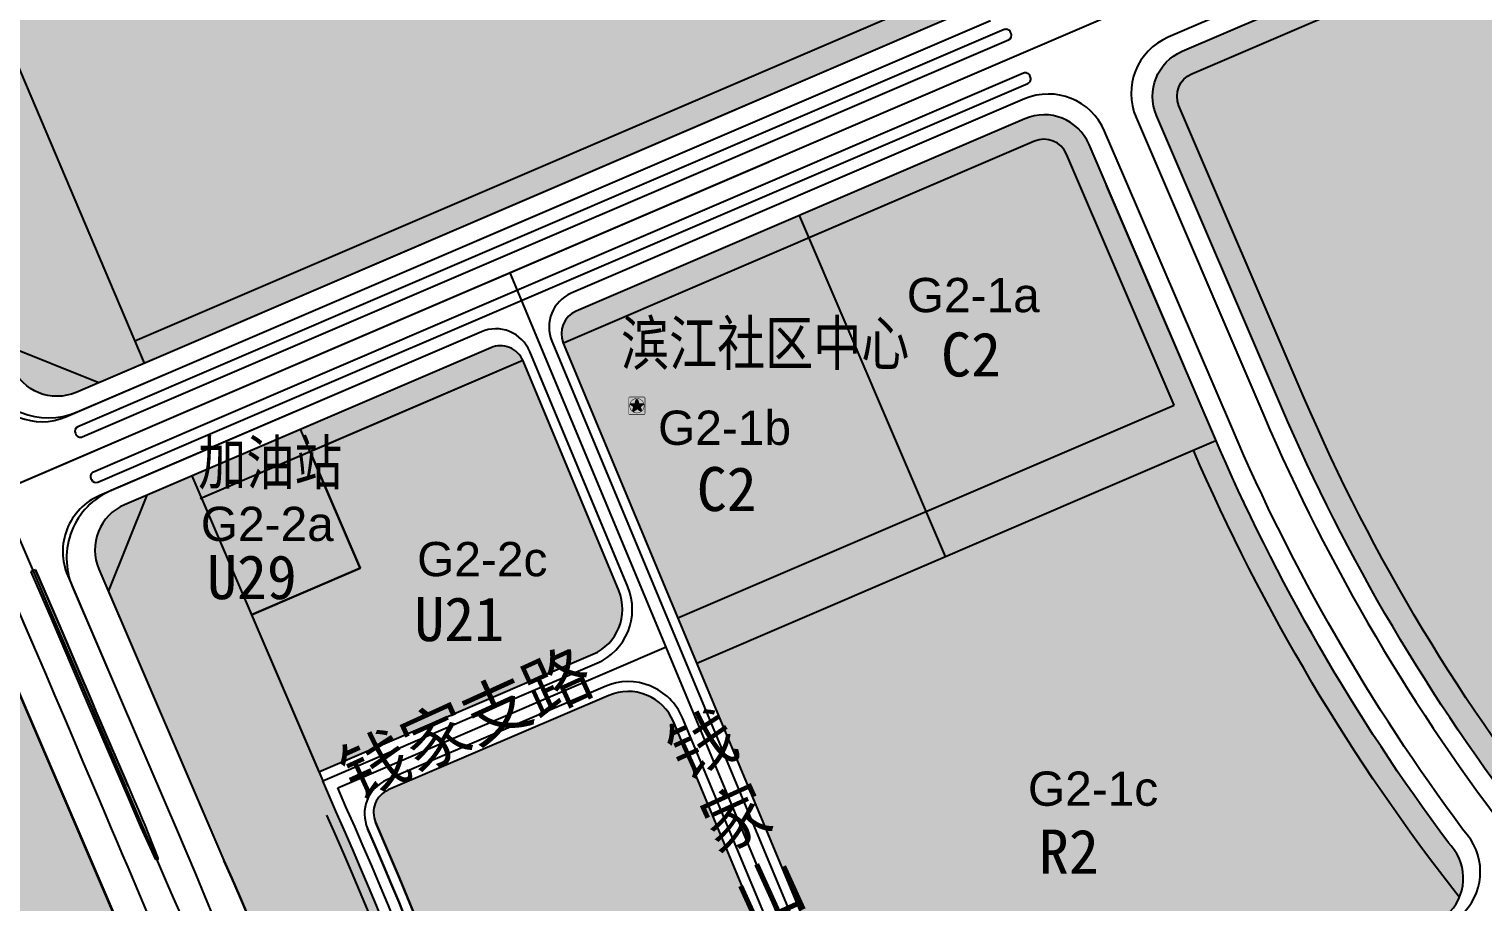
# Model space of a CAD drawing. Extents: x 2442 to 11417, y 1140 to 9206.
# Drawn here: x 7210 to 7804, y 4167 to 4523 of the extents above; entities that cross this region are included whole.
import ezdxf

# ---------------------------------------------------------------- set-up
doc = ezdxf.new("R2010")
doc.units = 0
doc.header["$LTSCALE"] = 1000
doc.header["$MEASUREMENT"] = 0
for name, pattern in [('CENTER', [50.800000000000004, 31.75, -6.35, 6.35, -6.35]), ('CENTER2', [28.575000000000003, 19.05, -3.175, 3.175, -3.175]), ('DASHDOT', [25.4, 12.7, -6.35, 0, -6.35])]:
    doc.linetypes.add(name, pattern=pattern)
for name, color, linetype in [('01-R2-R2二类居住', 2, 'Continuous'), ('02-C2-商业金融业', 10, 'Continuous'), ('07-U21公交', 142, 'Continuous'), ('07-U29-其它交通', 151, 'Continuous'), ('08-G11-公园', 3, 'Continuous'), ('08-G12-街头绿地', 80, 'Continuous'), ('08-G22-防护绿地', 104, 'Continuous'), ('14-z地块编号', 217, 'Continuous'), ('a-dlcenter', 1, 'CENTER'), ('RD-中线', 7, 'DASHDOT'), ('RD-侧石线', 5, 'Continuous'), ('RD-红线', 1, 'Continuous'), ('RD-绿线', 3, 'Continuous'), ('road-name', 2, 'Continuous'), ('YD-G2', 94, 'Continuous'), ('基层360', 220, 'Continuous'), ('用地名称', 7, 'Continuous'), ('用地性质代码', 7, 'Continuous'), ('用地线', 5, 'Continuous'), ('道路', 7, 'Continuous'), ('道路红线', 12, 'Continuous'), ('道路绿化', 84, 'Continuous')]:
    doc.layers.add(name, color=color, linetype=linetype)
doc.styles.add('HZ', font='', dxfattribs={"width": 0.8})
doc.styles.get("Standard").update_dxf_attribs({"font": 'gbenor.shx', "bigfont": 'gbcbig.shx'})
doc.styles.add('xtx', font='')
doc.styles.get('HZ').set_extended_font_data('SimSun')
doc.styles.get('xtx').set_extended_font_data('SimSun')

# ---------------------------------------------------------------- blocks, each defined once
blk = doc.blocks.new('A$C29EE2744')
at = {"layer": '基层360'}
blk.add_hatch(color=6, dxfattribs=at).paths.add_polyline_path([(0.1244244240289585, -1.012749159396046), (1.582428980508822, -1.940010483995431), (1.006172584609132, -0.3753947184089359), (2.432871077565479, 0.6558664285909597), (0.6247327341763333, 0.6602671978395644), (-0.03829507109988173, 2.460479332446701), (-0.6270691832695126, 0.6633139171969358), (-2.518216268036511, 0.6679167191829745), (-0.9519091588379784, -0.3282228323299226), (-1.579725708340292, -2.244560806699448)])
blk.add_hatch(color=6, dxfattribs=at).paths.add_polyline_path([(0.1244244240289585, -1.012749159396046), (1.582428980508822, -1.940010483995431), (1.006172584609132, -0.3753947184089359), (2.432871077565479, 0.6558664285909597), (0.6247327341763333, 0.6602671978395644), (-0.03829507109988173, 2.460479332446701), (-0.6270691832695126, 0.6633139171969358), (-2.518216268036511, 0.6679167191829745), (-0.9519091588379784, -0.3282228323299226), (-1.579725708340292, -2.244560806699448)])
at = {"layer": '基层360', "color": 6, "const_width": 0.2}
blk.add_lwpolyline([(2.964210948098454, 3.557278931453473), (-3.039993972161782, 3.557278931453473, 0.4142135623731019), (-3.316917049109933, 3.280355854272491), (-3.316917049109933, -3.246373871028775, 0.414213562373095), (-3.039993972161782, -3.523296948209756), (2.964210948098454, -3.523296948209756, 0.414213562373095), (3.241134025046605, -3.246373871028775), (3.241134025046605, 3.280355854272491, 0.414213562373095)], format="xyb", close=True, dxfattribs=at)
blk.add_lwpolyline([(2.500019432983364, -1.488749143354946, 2683.920581125971), (2.497773102025505, -1.492530464813465)], format="xyb", dxfattribs=at)
at = {"layer": '基层360', "color": 6}
blk.add_lwpolyline([(0.624732734059918, 0.6602671978395644), (2.43287107779831, 0.6558664285909597), (1.006172584492716, -0.3753947184089359), (1.582428980508822, -1.940010483995431), (0.1244244240289585, -1.012749159396046), (-1.579725708340292, -2.244560806699448), (-0.9519091588379784, -0.3282228323299226), (-2.518216268036511, 0.6679167191829745), (-0.6270691831530972, 0.6633139171969358), (-0.03829507098346641, 2.460479332446701)], close=True, dxfattribs=at)
blk.add_lwpolyline([(0.624732734059918, 0.6602671978395644), (2.43287107779831, 0.6558664285909597), (1.006172584492716, -0.3753947184089359), (1.582428980508822, -1.940010483995431), (0.1244244240289585, -1.012749159396046), (-1.579725708340292, -2.244560806699448), (-0.9519091588379784, -0.3282228323299226), (-2.518216268036511, 0.6679167191829745), (-0.6270691831530972, 0.6633139171969358), (-0.03829507098346641, 2.460479332446701)], close=True, dxfattribs=at)

msp = doc.modelspace()

# ---------------------------------------------------------------- hatches: boundary and pattern name
at = {"layer": '01-R2-R2二类居住', "linetype": 'Continuous'}
for points in [[(7608.802823651249, 4548.696753028215, 0.1319577586237356), (7607.315767164747, 4558.965585304554), (7500.519258066547, 4807.251341749627, 0.4138650955170075), (7476.891315891849, 4816.682635515976), (7135.978866321066, 4670.524553770681), (7252.796516188146, 4396.071894473322)], [(7881.466454704724, 4593.848268850602, -0.03071277886101206), (7822.818342348471, 4564.317232890764), (7684.844425459935, 4505.157964547156, 0.4142004630519242), (7679.594210038194, 4492.026845280015), (7730.811620908972, 4372.560535105131, 0.06859752687429495), (7839.994881246212, 4191.239190886294, 0.02362672645930596), (7841.31206492241, 4191.761096400023), (7961.061916145483, 4245.885074529156, 0.1508733940506448), (8096.765315741298, 4365.93112415584), (8101.297691657265, 4374.701721287544, 0.3333695147304225), (8099.30763336643, 4386.53661363113), (8001.45399248959, 4479.660422380499)], [(7685.508453482253, 4351.338893189832), (7482.447783091106, 4264.283220771851), (7546.329078259271, 4111.052454275617, 0.12607595966428), (7597.418081538855, 4043.261152981096), (7647.111173562223, 4003.554591316672, 0.487653336403416), (7674.708327744977, 4010.112139838058), (7696.580099468817, 4057.794535801275, -0.1050037676913279), (7744.169891466614, 4121.805611635159), (7789.027303723815, 4161.327691321958, 0.1117865276450792), (7794.201616867105, 4168.485931296472, -0.06472260216648588)]]:
    msp.add_hatch(color=256, dxfattribs=at).paths.add_polyline_path(points)
h = msp.add_hatch(color=256, dxfattribs=at)
edge = h.paths.add_edge_path()
edge.add_arc((6108.475630416755, 3653.316590217634), 1357.317628964684, 1.3955836430238833, 23.714683296225303, ccw=False)
edge.add_arc((7475.387672011913, 3686.617776679394), 10.00000000000002, 181.3955836430276, 283.1003062280993)
edge.add_arc((7439.575942952881, 3840.505788109132), 167.9999999999895, 283.1003062280996, 297.3518120817749)
edge.add_line((7516.764036164689, 3691.287832532996), (7555.432586925105, 3711.290463509497))
edge.add_arc((7487.433552429041, 3842.744376755179), 148.0000000000001, 297.3518120817501, 342.5421233592349)
edge.add_line((7628.616342281621, 3798.343702780088), (7646.328011525173, 3854.662282046557))
edge.add_arc((7505.145221672589, 3899.062956021647), 148.0000000000033, 342.5421233592357, 355.8719872615684)
edge.add_line((7652.761266394576, 3888.409161362583), (7657.223201860747, 3950.232510356906))
edge.add_arc((7617.32697355751, 3953.111914318815), 39.99999999999919, 355.8719872615687, 411.3738918238401)
edge.add_line((7642.296399565565, 3984.361358551124), (7586.18183983523, 4029.198903076556))
edge.add_arc((7704.162377723288, 4176.85252707422), 188.9999999999976, 202.6310605966043, 231.3738918238412, ccw=False)
edge.add_line((7529.715046736744, 4104.126130823133), (7472.907070354825, 4240.390271072421))
edge.add_arc((7454.44703532979, 4232.694356125223), 20.00000000000068, 22.63106059658344, 113.2056629899328)
edge.add_line((7446.566380269796, 4251.07628409335), (7356.396023306399, 4212.418669881331))
edge.add_arc((7360.336350836396, 4203.227705897269), 9.999999999999337, 113.2056629899383, 203.7146832962289)
at = {"layer": '02-C2-商业金融业'}
for points in [[(7528.26903029157, 4438.009131062283), (7576.18963336673, 4326.232499905277), (7677.627785613699, 4369.720815666706), (7633.647549331491, 4472.306175993728, 0.4142124494703286), (7620.516288750098, 4477.556817440801)], [(7528.26903029157, 4438.009131062283), (7427.951762661568, 4395.001719190364), (7474.751481119764, 4282.74418414385), (7576.189633366731, 4326.232499905277)]]:
    msp.add_hatch(color=256, dxfattribs=at).paths.add_polyline_path(points)
at = {"layer": '07-U21公交', "linetype": 'Continuous'}
h = msp.add_hatch(color=256, dxfattribs=at)
edge = h.paths.add_edge_path()
edge.add_line((7450.587794637924, 4293.927064851231), (7411.445754077693, 4387.816283306835))
edge.add_arc((7402.215736565181, 4383.968325833224), 9.99999999999985, 22.63106059665799, 23.2054888251185)
edge.add_line((7411.40671252681, 4387.908625424975), (7324.45947263505, 4350.633130931411))
edge.add_line((7324.45947263505, 4350.633130931411), (7344.854039736609, 4303.062981231134))
edge.add_line((7344.854039736609, 4303.062981231134), (7300.487260246368, 4284.041782704434))
edge.add_line((7300.487260246368, 4284.041782704434), (7328.03359870332, 4219.843877208707))
edge.add_line((7328.03359870332, 4219.843877208707), (7440.008414672885, 4267.849221935907))
edge.add_arc((7432.12775961289, 4286.231149904033), 20.00000000000034, 293.2056629899362, 382.631060596582)
at = {"layer": '07-U29-其它交通', "linetype": 'Continuous'}
msp.add_hatch(color=256, dxfattribs=at).paths.add_polyline_path([(7324.459391363025, 4350.633320497698), (7280.09241582602, 4331.612579248356), (7300.487260246367, 4284.041782704433), (7344.85403973661, 4303.062981231135)])
at = {"layer": '08-G11-公园'}
h = msp.add_hatch(color=256, dxfattribs=at)
edge = h.paths.add_edge_path()
edge.add_arc((7611.98845306478, 5056.024216635325), 535.0000000729152, 293.20826919211663, 300.24490767723864, ccw=False)
edge.add_line((7822.818342348131, 4564.317232891155), (7684.844425459596, 4505.157964547547))
edge.add_arc((7688.785171027523, 4495.967179794934), 9.999999999999524, 113.2082690324159, 203.2057065309867)
edge.add_line((7679.594210037854, 4492.026845280406), (7730.811620908633, 4372.560535105522))
edge.add_arc((8443.10959623476, 4677.939961960583), 775.000000000017, 203.2059882226627, 218.9027930718768)
edge.add_arc((7835.134149708989, 4205.429796544176), 15.00000000000402, 217.8538607178672, 288.90795491936836, ccw=False)
edge.add_arc((8443.10959623473, 4677.939961960476), 784.9999999999465, 203.2059882226564, 217.8538607178548, ccw=False)
edge.add_line((7721.620679291522, 4368.620155404167), (7670.403249048164, 4488.086510765846))
edge.add_arc((7688.785171027495, 4495.967179794921), 20.00000000000108, 113.2082690324255, 203.2057065310408, ccw=False)
edge.add_line((7680.903679891639, 4514.348749300147), (7818.877596780203, 4573.508017643768))
edge.add_arc((7611.988453106427, 5056.024216573897), 525.0000000000464, 293.2082691936228, 299.1265884884546)
edge.add_arc((7872.394785316023, 4588.676870218754), 9.999999999999167, 46.41872263654102, 119.12658848844839, ccw=False)
edge.add_line((7879.288613996878, 4595.920841927632), (7881.466454704383, 4593.848268850993))
at = {"layer": '08-G12-街头绿地'}
for points in [[(7252.740087322936, 4396.047702633484), (7256.65459559874, 4386.845658529507), (7272.06034920468, 4393.450319980396), (7596.82388590495, 4532.680977977651, 0.2679491924311242), (7608.802823651249, 4548.696753028215)], [(7252.740087322936, 4396.047702633484), (7256.65459559874, 4386.845658529507), (7272.06034920468, 4393.450319980396), (7596.82388590495, 4532.680977977651, 0.2679491924311242), (7608.802823651249, 4548.696753028215)], [(7677.6277856137, 4369.720815666705), (7576.18963336673, 4326.232499905276), (7584.070288426725, 4307.850571937151), (7694.699418626784, 4355.279221217343), (7650.010226212471, 4459.51824524485), (7642.83851032114, 4476.246510508274, 0.4142124494706608), (7616.575989158341, 4486.747793402428), (7524.328702761554, 4447.200095046388), (7528.269030291572, 4438.009131062283), (7620.516288750097, 4477.556817440801, -0.4142124494703636), (7633.647549331491, 4472.306175993728)], [(7528.269030291571, 4438.009131062284), (7524.328702761555, 4447.200095046388), (7433.202900961397, 4408.133192779543, 0.4142135623731071), (7427.952224591501, 4395.001917226169)], [(7320.519173041358, 4359.82410689221), (7324.459391363025, 4350.633320497698), (7324.459472635049, 4350.63313093141), (7411.40671252681, 4387.908625424975, 0.414213562373128), (7398.275436973436, 4393.15930179487)], [(7324.459391363027, 4350.633320497699), (7320.519173041355, 4359.824106892209), (7276.134913440654, 4340.795955723678), (7280.078009761665, 4331.60640316763)], [(7694.700967877805, 4355.279885408439), (7685.508453482253, 4351.338893189832, 0.06472260216648588), (7794.201616867105, 4168.485931296472, 0.2890433186260656), (7790.812159571863, 4189.555590457417), (7789.734909538866, 4190.778265205739, -0.05847520437184501)], [(7584.070288426727, 4307.850571937151), (7576.189633366732, 4326.232499905278), (7474.751481119763, 4282.744184143849), (7482.447783091104, 4264.28322077185)]]:
    msp.add_hatch(color=256, dxfattribs=at).paths.add_polyline_path(points)
at = {"layer": '08-G22-防护绿地'}
h = msp.add_hatch(color=256, dxfattribs=at)
edge = h.paths.add_edge_path()
edge.add_line((7135.978866321067, 4670.524553770681), (7120.354200019771, 4663.825850753578))
edge.add_line((7120.354200019771, 4663.825850753578), (6954.131674326663, 5048.218980892942))
edge.add_arc((6944.953090652597, 5044.249900175928), 9.999999999999943, 23.38502885662685, 111.776078847956)
edge.add_line((6941.243289075564, 5053.536308106826), (6938.619447478608, 5052.488116839901))
edge.add_arc((6946.039050632672, 5033.915300978104), 20.00000000000014, 111.7760788479535, 203.2314323138992)
edge.add_line((6927.660668923475, 5026.026379267816), (7140.731170419763, 4529.647894187608))
edge.add_line((7140.731170419763, 4529.647894187608), (7202.586074610263, 4385.423176528309))
edge.add_arc((7220.966929899185, 4393.306333183339), 20.0000000000002, 203.2134605952665, 293.2054888202371)
edge.add_line((7228.84752908112, 4374.92438125941), (7256.65459559874, 4386.845658529507))
edge.add_line((7256.65459559874, 4386.845658529507), (7135.978866321067, 4670.524553770681))
h = msp.add_hatch(color=256, dxfattribs=at)
edge = h.paths.add_edge_path()
edge.add_line((7135.978866321067, 4670.524553770681), (7120.354200019771, 4663.825850753578))
edge.add_line((7120.354200019771, 4663.825850753578), (6954.131674326663, 5048.218980892942))
edge.add_arc((6944.953090652597, 5044.249900175928), 9.999999999999943, 23.38502885662685, 111.776078847956)
edge.add_line((6941.243289075564, 5053.536308106826), (6938.619447478608, 5052.488116839901))
edge.add_arc((6946.039050632672, 5033.915300978104), 20.00000000000014, 111.7760788479535, 203.2314323138992)
edge.add_line((6927.660668923475, 5026.026379267816), (7140.731170419763, 4529.647894187608))
edge.add_line((7140.731170419763, 4529.647894187608), (7202.586074610263, 4385.423176528309))
edge.add_arc((7220.966929899185, 4393.306333183339), 20.0000000000002, 203.2134605952665, 293.2054888202371)
edge.add_line((7228.84752908112, 4374.92438125941), (7256.65459559874, 4386.845658529507))
edge.add_line((7256.65459559874, 4386.845658529507), (7135.978866321067, 4670.524553770681))
h = msp.add_hatch(color=256, dxfattribs=at)
edge = h.paths.add_edge_path()
edge.add_line((7334.939452584765, 4203.749492993502), (7329.610950818009, 4216.167791468655))
edge.add_line((7329.610950818009, 4216.167791468655), (7276.134913440654, 4340.795955723679))
edge.add_line((7276.134913440654, 4340.795955723679), (7248.567740321305, 4328.977524096721))
edge.add_arc((7256.448339504784, 4310.595572173453), 19.99999999999993, 113.2054888250473, 203.2234304029833)
edge.add_line((7238.068856210448, 4302.70921725922), (7289.155218944785, 4183.650290713884))
edge.add_arc((6108.475630416755, 3653.316590217638), 1294.317628964683, 1.708086811278406, 24.188502823313286, ccw=False)
edge.add_arc((7422.209259462841, 3692.492880505868), 20.00000000000009, 181.7080868112771, 270.0424504565383)
edge.add_line((7422.224077466197, 3672.4928859952), (7447.656635227979, 3672.511728986684))
edge.add_arc((7437.450449097968, 3683.504170238726), 15.00000000000015, 312.875878522607, 361.3012462840496)
edge.add_arc((6108.475630416739, 3653.316590217629), 1344.317628964703, 1.301246284051628, 24.17038509429955)
h = msp.add_hatch(color=256, dxfattribs=at)
edge = h.paths.add_edge_path()
edge.add_line((7334.939452584765, 4203.749492993502), (7329.610950818009, 4216.167791468655))
edge.add_line((7329.610950818009, 4216.167791468655), (7276.134913440654, 4340.795955723679))
edge.add_line((7276.134913440654, 4340.795955723679), (7248.567740321305, 4328.977524096721))
edge.add_arc((7256.448339504784, 4310.595572173453), 19.99999999999993, 113.2054888250473, 203.2234304029833)
edge.add_line((7238.068856210448, 4302.70921725922), (7289.155218944785, 4183.650290713884))
edge.add_arc((6108.475630416755, 3653.316590217638), 1294.317628964683, 1.708086811278406, 24.188502823313286, ccw=False)
edge.add_arc((7422.209259462841, 3692.492880505868), 20.00000000000009, 181.7080868112771, 270.0424504565383)
edge.add_line((7422.224077466197, 3672.4928859952), (7447.656635227979, 3672.511728986684))
edge.add_arc((7437.450449097968, 3683.504170238726), 15.00000000000015, 312.875878522607, 361.3012462840496)
edge.add_arc((6108.475630416739, 3653.316590217629), 1344.317628964703, 1.301246284051628, 24.17038509429955)
h = msp.add_hatch(color=256, dxfattribs=at)
edge = h.paths.add_edge_path()
edge.add_line((7243.374194280937, 4163.54360977982), (7192.064836410959, 4283.122235909535))
edge.add_arc((7173.685353116623, 4275.235880995301), 20.00000000000058, 23.2234304029857, 113.127509044659)
edge.add_line((7165.829779132745, 4293.628541416889), (7138.209957855527, 4281.832012557491))
edge.add_line((7138.209957855527, 4281.832012557491), (7197.596574086169, 4143.428994586744))
edge.add_arc((6108.475630416757, 3653.316590217637), 1194.317628964682, -8.770582109090924, 24.22809441629431, ccw=False)
edge.add_line((7288.827864587711, 3471.208923867598), (7260.267434866347, 3299.86862617218))
edge.add_line((7260.267434866347, 3299.86862617218), (7310.517215631609, 3297.228458601369))
edge.add_line((7310.517215631609, 3297.228458601369), (7338.19659158493, 3463.28312101836))
edge.add_arc((6108.475630416756, 3653.316590217637), 1244.317628964683, 351.2153527286596, 384.2077019188029)
h = msp.add_hatch(color=256, dxfattribs=at)
edge = h.paths.add_edge_path()
edge.add_line((7243.374194280937, 4163.54360977982), (7192.064836410959, 4283.122235909535))
edge.add_arc((7173.685353116623, 4275.235880995301), 20.00000000000058, 23.2234304029857, 113.127509044659)
edge.add_line((7165.829779132745, 4293.628541416889), (7138.209957855527, 4281.832012557491))
edge.add_line((7138.209957855527, 4281.832012557491), (7197.596574086169, 4143.428994586744))
edge.add_arc((6108.475630416757, 3653.316590217637), 1194.317628964682, -8.770582109090924, 24.22809441629431, ccw=False)
edge.add_line((7288.827864587711, 3471.208923867598), (7260.267434866347, 3299.86862617218))
edge.add_line((7260.267434866347, 3299.86862617218), (7310.517215631609, 3297.228458601369))
edge.add_line((7310.517215631609, 3297.228458601369), (7338.19659158493, 3463.28312101836))
edge.add_arc((6108.475630416756, 3653.316590217637), 1244.317628964683, 351.2153527286596, 384.2077019188029)
at = {"layer": 'YD-G2'}
msp.add_hatch(color=256, dxfattribs=at).paths.add_polyline_path([(7245.821480696683, 4158.064815106601), (7195.743444344215, 4274.728827038219), (7155.947366242596, 4291.429584705314), (6709.295645913797, 4117.85255742278), (6696.749622474086, 4097.487979776173), (6697.302680513871, 4091.734712790229), (7145.106446522991, 4265.75944609377), (7197.596570534757, 4143.428994589602, -0.1020715929990169), (7302.640715412725, 3672.404286651533), (7332.1833384554, 3672.426174791358), (7352.158231790213, 3693.065048860447, 0.09673312047629434)])

# ---------------------------------------------------------------- linework, layer by layer
at = {"layer": 'a-dlcenter', "color": 5, "linetype": 'CENTER2', "flags": 128}
for points in [[(7323.430058504998, 3222.645616653081), (7362.880584287894, 3459.317995109134, 0.1449455495532406), (7266.264293723936, 4173.597912501935), (7197.330942365108, 4334.250000000002), (7117.755101327084, 4519.793948325749), (6889.242942365108, 5052.146000000002), (6889.242942365108, 5052.146000000002), (6649.411942365114, 5614.827500000001), (6525.377942365109, 5900.646000000002), (6445.866146999993, 6093.573545750114, -0.1035275902348998), (6361.427087000047, 6674.771469499916, -0.003724792020223695), (6361.427087000047, 6674.771469499916), (6377.874942365108, 7016.572000000001), (6386.858786088389, 7190.456176051236), (6419.394781638839, 7860.636821997102)], [(7323.430058504998, 3222.645616653081), (7362.880584287894, 3459.317995109134, 0.1449455495532406), (7266.264293723936, 4173.597912501935), (7197.330942365108, 4334.250000000002), (7117.755101327084, 4519.793948325749), (6889.242942365108, 5052.146000000002), (6889.242942365108, 5052.146000000002), (6649.411942365114, 5614.827500000001), (6525.377942365109, 5900.646000000002), (6445.866146999993, 6093.573545750114, -0.1035275902348998), (6361.427087000047, 6674.771469499916, -0.003724792020223695), (6361.427087000047, 6674.771469499916), (6377.874942365108, 7016.572000000001), (6386.858786088389, 7190.456176051236), (6419.394781638839, 7860.636821997102)], [(8845.444933393388, 5651.640400201927), (8806.49530085266, 5585.616168107528, -0.03756071365021413), (8789.353256379743, 5560.988447457677), (8662.505842149063, 5405.135407251634, -0.02033206952209101), (8607.40320404547, 5345.237212673085), (8107.904981460522, 4844.78550595648), (7982.52166422381, 4719.201650616767), (7965.874877135902, 4702.811307646408, -0.09562255715035285), (7809.003508075501, 4596.480332384726), (7638.890942362764, 4523.519999998997), (7274.539926004255, 4367.342825299895), (7219.737704539844, 4343.820011839949), (7196.765191293905, 4334.008365603758)]]:
    msp.add_lwpolyline(points, format="xyb", dxfattribs=at)
at = {"layer": 'a-dlcenter', "linetype": 'CENTER2', "flags": 128}
for points in [[(7670.899520254578, 3973.026644787557), (7591.799960687043, 4036.230028028826, -0.1260759596642793), (7538.022062498007, 4107.589292549375), (7406.203524686238, 4423.779744451056)], [(7457.271285261503, 3661.015790035626, 0.1044061695527597), (7339.060184819475, 4205.558068804106), (7335.71847363305, 4213.3460678979)], [(7457.271285261503, 3661.015790035626, 0.1044061695527597), (7339.060184819475, 4205.558068804106), (7335.71847363305, 4213.3460678979)]]:
    msp.add_lwpolyline(points, format="xyb", dxfattribs=at)
msp.add_lwpolyline([(7335.718473633051, 4213.3460678979), (7469.942533432602, 4270.89027750782)], dxfattribs=at)
at = {"layer": 'RD-中线', "flags": 128}
msp.add_lwpolyline([(7321.535268033997, 3211.278373278205), (7342.31483092299, 3335.93954001361), (7362.880580739975, 3459.317995117642, 0.1449455495532406), (7266.264290170791, 4173.597912509584), (7197.330938810864, 4334.250000006755), (7117.755097771555, 4519.793948332595), (6889.242938805787, 5052.146000005348), (6889.242938805787, 5052.146000005348), (6649.411938801823, 5614.82750000377), (6525.377938799713, 5900.646000001925), (6445.866143433239, 6093.573545751888, -0.1035275902348998), (6361.4270834291, 6674.771469501242), (6361.4270834291, 6674.771469501242), (6377.874938791787, 7016.57200000093), (6386.858782513835, 7190.456176053151), (6424.753739770515, 7971.021408694319)], format="xyb", dxfattribs=at)
at = {"layer": 'RD-中线'}
msp.add_lwpolyline([(7511.871390843298, 4469.060066567338), (7281.911094627655, 4370.472880082873), (7238.707631146799, 4351.950952685273), (7197.30026309708, 4334.321525396606), (6269.503806349381, 3973.762853940057, 0.2022824941735949), (5376.482895242143, 3108.114930485011), (4998.831219812731, 2219.30614234414)], format="xyb", dxfattribs=at)
at = {"layer": 'RD-侧石线'}
for p, q in [((7272.314271695675, 4385.399003608338), (7511.871390843298, 4488.100481940536)), ((7394.424102117858, 4399.668360370857), (7243.044966172286, 4334.770013335489)), ((7229.206925795465, 4366.918283157808), (7272.314271695675, 4385.399003608338)), ((7237.681687606261, 4332.470701006034), (7237.681687606261, 4332.470701006034)), ((7237.681687606261, 4332.470701006034), (7237.681687606261, 4332.470701006034)), ((7227.297831650893, 4295.364776285518), (7246.768573446424, 4250.000000007246)), ((7246.768573446424, 4250.000000007246), (7270.65942144681, 4194.463762006983)), ((7270.65942144681, 4194.463762006983), (7274.05650044676, 4186.45800300731)), ((7274.05650044676, 4186.45800300731), (7277.577805446912, 4178.09838900771)), ((7277.577805446912, 4178.09838900771), (7281.285448446876, 4169.207994007686)), ((7281.285448446876, 4169.207994007686), (7285.241543446961, 4159.609889007338))]:
    msp.add_line(p, q, dxfattribs=at)
at = {"layer": 'RD-侧石线', "linetype": 'ByBlock'}
for p, q in [((7211.780460446165, 4270.649991007332), (7204.594379596957, 4287.346548755361)), ((7216.231418446304, 4260.288890007441), (7211.780460446165, 4270.649991007332)), ((7220.546542446323, 4250.216280007226), (7216.231418446304, 4260.288890007441)), ((7220.638828446367, 4250.000000007131), (7220.546542446323, 4250.216280007226)), ((7224.588788446458, 4240.742945006821), (7220.638828446367, 4250.000000007131)), ((7228.25521144641, 4232.104540007496), (7224.588788446458, 4240.742945006821)), ((7231.579250446521, 4224.236231007595), (7228.25521144641, 4232.104540007496)), ((7234.62844044657, 4216.99805400739), (7231.579250446521, 4224.236231007595)), ((7237.470316446519, 4210.250049007372), (7234.62844044657, 4216.99805400739)), ((7240.172415446648, 4203.852255007334), (7237.470316446519, 4210.250049007372)), ((7242.793423446793, 4197.681029007426), (7240.172415446648, 4203.852255007334)), ((7245.356636446715, 4191.678003007207), (7242.793423446793, 4197.681029007426)), ((7247.876504446833, 4185.801126007143), (7245.356636446715, 4191.678003007207)), ((7249.999996446822, 4180.862924007518), (7247.876504446833, 4185.801126007143)), ((7260.091229446968, 4156.881655007182), (7249.999996446822, 4180.862924007518))]:
    msp.add_line(p, q, dxfattribs=at)
at = {"layer": 'RD-侧石线'}
msp.add_lwpolyline([(7452.4465772823, 3683.844806443469, 0.100117959119061), (7334.939449031457, 4203.74949300158), (7329.6109472646, 4216.167791476391)], format="xyb", dxfattribs=at)
for centre, radius, start, end in [((7217.386027022381, 4394.491211044253), 30, 203.2373301977402, 293.2054888283385), ((7254.865864947336, 4307.19708545046), 30, 113.2054888315134, 203.2292014097757), ((6108.475626867612, 3653.316590216588), 1353.317628964486, 1.447221955642132, 23.67243659875493)]:
    msp.add_arc(centre, radius, start, end, dxfattribs=at)
at = {"layer": 'RD-红线'}
for p, q in [((7511.871390843298, 4496.260659957572), (7272.060345650012, 4393.450319987689)), ((7238.041058860272, 4378.865777238263), (7198.643395991753, 4394.61616139839)), ((7272.060345650012, 4393.450319987689), (7238.041058860272, 4378.865777238263)), ((7398.275433418809, 4393.159301803975), (7257.752955710074, 4332.915355581965)), ((7242.009560196839, 4293.525231865069), (7257.752955710074, 4332.915355581965)), ((7242.009560196839, 4293.525231865069), (7289.155215391639, 4183.65029072189))]:
    msp.add_line(p, q, dxfattribs=at)
msp.add_lwpolyline([(7243.374190673186, 4163.543609908653, -0.09795013270036704), (7352.158231790213, 3693.065048860447), (7332.183338455399, 3672.426174791357), (7223.917081077517, 3672.345960283107), (7211.64503814069, 3684.333985371367, 0.05794045936683594), (7175.098741148691, 3936.618480172288, 0.4367283027675647), (6972.262761213718, 4044.199621729293), (6725.087445900946, 3957.912594176383), (6709.188178410175, 3968.09408605755), (6696.749622474086, 4097.487979776172), (6709.295645913797, 4117.85255742278), (7155.947366242595, 4291.429584705314), (7195.743444344215, 4274.728827038218), (7245.821480697589, 4158.064815104489)], format="xyb", dxfattribs=at)
for centre, radius, start, end in [((6108.475626866046, 3653.316590216108), 1340.31762896601, 1.257220606989067, 24.17179710157165), ((6108.475626868538, 3653.316590217063), 1357.317628963493, 1.395583652283514, 23.71468329560942), ((6108.475626868247, 3653.31659021706), 1294.317628963783, 1.708086806730761, 24.18850282568771)]:
    msp.add_arc(centre, radius, start, end, dxfattribs=at)
at = {"layer": 'RD-绿线'}
for p, q in [((7212.177624422763, 4302.413449541584), (7210.311836915055, 4301.61190227817)), ((7210.311836915055, 4301.61190227817), (7218.508170451069, 4282.528897014719)), ((7212.507306450911, 4301.646038014625), (7212.177624422763, 4302.413449541584)), ((7217.307725451011, 4290.451621014133), (7212.507306450911, 4301.646038014625)), ((7223.294067451134, 4276.470766014406), (7217.307725451011, 4290.451621014133)), ((7218.508170451069, 4282.528897014719), (7232.486105451442, 4250.000000014622)), ((7230.030710451394, 4260.724595014769), (7223.294067451134, 4276.470766014406)), ((7234.616907451432, 4250.00000001458), (7230.030710451394, 4260.724595014769)), ((7232.486105451442, 4250.000000014622), (7233.314593451487, 4248.071975014956)), ((7236.896477451539, 4244.669337014537), (7234.616907451432, 4250.00000001458)), ((7233.314593451487, 4248.071975014956), (7249.999996451801, 4209.172384014902)), ((7243.270189451681, 4229.761220015024), (7236.896477451539, 4244.669337014537)), ((7248.530668451823, 4217.456475014467), (7243.270189451681, 4229.761220015024)), ((7249.999996451772, 4214.020387015154), (7248.530668451823, 4217.456475014467)), ((7249.999996451772, 4214.020387015154), (7252.218079451834, 4208.83330401484)), ((7249.999996451801, 4209.172384014902), (7255.09419045191, 4197.296011014706)), ((7252.218079451834, 4208.83330401484), (7254.517959451897, 4203.457814014886)), ((7254.517959451897, 4203.457814014886), (7255.777193451978, 4200.518084014936)), ((7255.09419045191, 4197.296011014706), (7261.261943452177, 4184.043024015141)), ((7255.777193451978, 4200.518084014936), (7256.342662451976, 4199.202194015041)), ((7256.342662451976, 4199.202194015041), (7256.561249451965, 4198.698224014835)), ((7256.561249451965, 4198.698224014835), (7262.191131452104, 4184.501123015029)), ((7261.433437452059, 4183.95378301566), (7261.261943452177, 4184.043024015141)), ((7261.598560452131, 4183.875493015409), (7261.433437452059, 4183.95378301566)), ((7261.750941452041, 4183.819103014903), (7261.598560452131, 4183.875493015409)), ((7261.884209452049, 4183.79556301495), (7261.750941452041, 4183.819103014903)), ((7261.991993452134, 4183.815823014957), (7261.884209452049, 4183.79556301495)), ((7262.070047452171, 4183.887183015649), (7261.991993452134, 4183.815823014957)), ((7262.122616452017, 4184.002343014642), (7262.070047452171, 4183.887183015649)), ((7262.156073452064, 4184.150353014914), (7262.122616452017, 4184.002343014642)), ((7262.176787452067, 4184.320263015138), (7262.156073452064, 4184.150353014914)), ((7262.191131452104, 4184.501123015029), (7262.176787452067, 4184.320263015138))]:
    msp.add_line(p, q, dxfattribs=at)
at = {"layer": '用地线'}
for p, q in [((7135.978866321066, 4670.524553770681), (7256.654595598739, 4386.845658529511)), ((7135.978866321066, 4670.524553770681), (7256.654595598739, 4386.845658529511)), ((7135.978866321068, 4670.524553770678), (7256.654595598741, 4386.845658529507)), ((7524.328702761555, 4447.200095046388), (7584.070288426727, 4307.850571937151)), ((7474.751481119763, 4282.744184143849), (7677.627785613699, 4369.720815666705)), ((7324.459391363025, 4350.633320497698), (7320.519173041356, 4359.824106892208)), ((7482.447783091106, 4264.283220771851), (7694.700967877805, 4355.279885408439))]:
    msp.add_line(p, q, dxfattribs=at)
at = {"layer": '用地线', "flags": 128}
for points in [[(7839.994881245892, 4191.23919088669, -0.06859752687412977), (7730.811620908972, 4372.560535105131), (7679.594210038194, 4492.026845280015, -0.4142004630519242), (7684.844425459935, 4505.157964547156), (7822.818342348471, 4564.317232890764, 0.03071277886101167), (7881.466454704723, 4593.848268850602)], [(7677.627785613699, 4369.720815666705), (7633.647549331491, 4472.306175993728, 0.4142124494703636), (7620.516288750097, 4477.556817440801), (7427.951762661568, 4395.001719190363)], [(7794.201616867103, 4168.485931296475, -0.06472260216648489), (7685.508453482253, 4351.338893189832)]]:
    msp.add_lwpolyline(points, format="xyb", dxfattribs=at)
for points in [[(7252.740087322936, 4396.047702633485), (7608.802823651249, 4548.696753028215)], [(7252.740087322936, 4396.047702633485), (7608.802823651249, 4548.696753028215)], [(7411.406712526809, 4387.908625424975), (7279.450086789035, 4331.33697942217)], [(7276.134913440654, 4340.795955723678), (7329.610950818009, 4216.167791468655)], [(7276.134913440654, 4340.795955723678), (7329.610950818009, 4216.167791468655)]]:
    msp.add_lwpolyline(points, dxfattribs=at)
for points in [[(7450.587794637924, 4293.927064851231), (7411.445754077693, 4387.816283306835, 0.002506421224307857), (7411.40671252681, 4387.908625424975), (7324.45947263505, 4350.633130931411), (7344.854039736609, 4303.062981231134), (7300.487260246368, 4284.041782704434), (7328.03359870332, 4219.843877208707), (7440.008414672885, 4267.849221935907, 0.4112792642181385)], [(7243.374194280937, 4163.54360977982), (7192.064836410959, 4283.122235909535, 0.4137233020515793), (7165.829779132745, 4293.628541416889), (7138.209957855527, 4281.832012557491), (7197.596574086169, 4143.428994586744, -0.1449872033466654), (7288.827864587711, 3471.208923867598), (7260.267434866347, 3299.86862617218), (7310.517215631609, 3297.228458601369), (7338.19659158493, 3463.28312101836, 0.1449590148911523)], [(7243.374194280937, 4163.54360977982), (7192.064836410959, 4283.122235909535, 0.4137233020515793), (7165.829779132745, 4293.628541416889), (7138.209957855527, 4281.832012557491), (7197.596574086169, 4143.428994586744, -0.1449872033466654), (7288.827864587711, 3471.208923867598), (7260.267434866347, 3299.86862617218), (7310.517215631609, 3297.228458601369), (7338.19659158493, 3463.28312101836, 0.1449590148911523)]]:
    msp.add_lwpolyline(points, format="xyb", close=True, dxfattribs=at)
msp.add_lwpolyline([(7324.459391363025, 4350.633320497698), (7280.09241582602, 4331.612579248356), (7300.487260246367, 4284.041782704433), (7344.85403973661, 4303.062981231135)], close=True, dxfattribs=at)
at = {"layer": '道路', "flags": 128}
for points in [[(7863.480982767406, 4603.743598455793, -0.025610281829341), (7815.922037499239, 4580.401106162662), (7675.190389391758, 4520.059401559226, 0.4142019030813502), (7662.064899271893, 4487.231490419953), (7714.267926063495, 4365.467851490325, 0.06394395395244747), (7816.864105641581, 4191.457089177026)], [(7124.702856999997, 4534.235644999892), (7129.561262000003, 4522.89992999984), (7135.748722000048, 4508.525608000346), (7139.426514999941, 4500), (7142.850943000056, 4492.061724000145), (7150.299583000015, 4474.808474000078), (7157.526298999961, 4458.066050999798), (7163.962747000041, 4443.13465099968), (7169.180595999991, 4430.994063000195), (7173.31155600003, 4421.342447999865), (7176.627350000024, 4413.557565000374), (7179.399700000009, 4407.017167999875), (7181.900328999967, 4401.099015000276), (7191.791283630096, 4378.063150977247, 0.4140508002139135), (7224.613994541297, 4364.949227935652), (7272.314275250374, 4385.399003600916), (7602.539163111742, 4526.971019016115, 0.4145651346633631)], [(7452.446580831919, 3683.844806434657, 0.1001179591190528), (7334.939452584765, 4203.749492993502), (7329.610950818009, 4216.167791468655), (7441.584545684885, 4264.172836342282, 0.4112792642181433), (7454.279801642932, 4295.466247840671), (7414.179581328766, 4391.653832629487, 0.4171530692660208), (7394.424105672611, 4399.668360361638), (7238.447579451583, 4332.7990479919, 0.4143347851083787), (7225.324967350261, 4299.961350450306), (7246.768577000068, 4250), (7270.65942500002, 4194.463761999737), (7274.056503999978, 4186.458002999891), (7277.577809000039, 4178.098389000166), (7281.28545200004, 4169.207994000055), (7285.241547000012, 4159.609888999723)], [(7461.361569699825, 3687.496118546114, 0.4775195145401311), (7479.870878086693, 3673.292396891312, 0.06030007974176209), (7518.601847907826, 3687.735024066896), (7557.270398668309, 3707.737655043433, 0.1997757550895727), (7632.432093358718, 3797.143684564545), (7650.143762602279, 3853.462263831042, 0.05822817788147945), (7656.7508892249, 3888.121220966392), (7661.212824691066, 3949.944569960716, 0.2470207928933705), (7644.793342166366, 3987.486302974355), (7588.678782436002, 4032.323847499814, -0.1260759596642148), (7533.40705374175, 4105.665313812574), (7476.599077359831, 4241.929454061861, 0.4171539614508067), (7444.990249257798, 4254.752669686975), (7355.746848624545, 4216.492457918607, 0.4166017042323412), (7347.919502121822, 4196.683403484094, -0.09728093774219981), (7461.361569699819, 3687.496118546341)]]:
    msp.add_lwpolyline(points, format="xyb", dxfattribs=at)
msp.add_lwpolyline([(7701.400607667839, 4359.95132021563), (7657.316205761304, 4462.778254442956), (7649.205089534882, 4481.69744532805, 0.4142110094547284), (7616.378531076298, 4494.823318378441), (7431.189857239136, 4415.430350871212, 0.4112801527049071), (7423.25528035774, 4395.871950718264), (7542.637071254265, 4109.513271286177, 0.1260759596642808), (7594.92113893805, 4040.136208557865), (7644.614230961419, 4000.429646893442, 0.4876533364033988), (7678.344086073673, 4008.444428419582), (7700.215857797512, 4056.126824382797, -0.1050037676913276), (7746.814195795355, 4118.804336136808), (7794.636928920907, 4160.939041959598, 0.4019925827797464), (7797.427603615593, 4194.044210734005), (7795.544528253149, 4196.371189374587, -0.05866987225648584)], format="xyb", close=True, dxfattribs=at)
msp.add_lwpolyline([(7237.681691160493, 4332.470700998808), (7237.681691160493, 4332.470700998808)], close=True, dxfattribs=at)
msp.add_lwpolyline([(7237.681691160493, 4332.470700998808), (7237.681691160493, 4332.470700998808)], close=True, dxfattribs=at)
for points in [[(7713.534142093011, 4333.021628563142), (7713.188025916913, 4333.82895602751)], [(7260.091232999985, 4156.88165500015), (7250, 4180.862924000248), (7247.876508000016, 4185.801126000006), (7245.356639999954, 4191.678003000095), (7242.793427000055, 4197.68102900032), (7240.172418999951, 4203.852254999802), (7237.470319999964, 4210.25004900014), (7234.628443999973, 4216.998054000083), (7231.579253999982, 4224.236231000163), (7228.255214999954, 4232.104540000204), (7224.588792000024, 4240.742945000064), (7220.638831999968, 4250), (7220.546545999998, 4250.216279999819), (7216.231422000041, 4260.288889999967), (7211.78046400001, 4270.649991000071), (7207.330713000032, 4280.988800999708)]]:
    msp.add_lwpolyline(points, dxfattribs=at)
at = {"layer": '道路红线', "flags": 128}
for points in [[(7120.35420001977, 4663.825850753578), (7476.891315891849, 4816.682635515976, -0.4138650955170073), (7500.519258066547, 4807.251341749627), (7607.315767164747, 4558.965585304554, -0.4145651346633998), (7596.82388590495, 4532.680977977651), (7272.06034920468, 4393.450319980396), (7228.84752908112, 4374.92438125941, -0.4141728116366742), (7202.586074610263, 4385.423176528309), (7140.731170419763, 4529.647894187608), (6927.660668923475, 5026.026379267816, -0.4216729790063155), (6938.619447478608, 5052.488116839901), (6941.243289075564, 5053.536308106826, -0.4060124024088027), (6954.131674326663, 5048.218980892942)], [(7351.180755282732, 4199.205881677127, -0.09769448157049651), (7465.390638311484, 3686.374225468202, 0.4753949961459387), (7477.654237142232, 3676.878029120549, 0.06226420107076234), (7516.764036164689, 3691.287832532996), (7555.432586925105, 3711.290463509497, 0.1997757550896486), (7628.616342281621, 3798.343702780088), (7646.328011525173, 3854.662282046557, 0.05822817788151533), (7652.761266394576, 3888.409161362583), (7657.223201860747, 3950.232510356906, 0.2470207928934329), (7642.296399565565, 3984.361358551124), (7586.18183983523, 4029.198903076556, -0.1260759596642798), (7529.715046736744, 4104.126130823133), (7472.907070354825, 4240.390271072421, 0.4171539614507158), (7446.566380269796, 4251.07628409335), (7356.396023306399, 4212.418669881331, 0.416818049599587)]]:
    msp.add_lwpolyline(points, format="xyb", close=True, dxfattribs=at)
for points in [[(7841.312064922407, 4191.761096400022, -0.3466130421615309), (7823.290472179605, 4196.225053061645, -0.06400057040150307), (7721.620679291861, 4368.620155403776), (7670.403249048503, 4488.086510765455, -0.4142004630521988), (7680.903679891978, 4514.348749299756), (7818.877596780542, 4573.508017643377, 0.02582928118845701), (7867.52737723768, 4597.412334636215)], [(7681.829253213896, 4385.29930905591), (7642.83851032114, 4476.246510508274, 0.4142124494706608), (7616.575989158341, 4486.747793402428), (7433.202900961397, 4408.133192779543, 0.4112801527000535), (7427.913183040619, 4395.09425934431), (7546.329078259271, 4111.052454275617, 0.12607595966428), (7597.418081538855, 4043.261152981096), (7647.111173562223, 4003.554591316672, 0.4876533364034158), (7674.708327744977, 4010.112139838058), (7696.580099468817, 4057.794535801275, -0.1050037676913279), (7744.169891466614, 4121.805611635159), (7789.027303723815, 4161.327691321958, 0.4142135623730749), (7790.812159571863, 4189.555590457417), (7789.734909538866, 4190.778265205739, -0.05898665316295491), (7694.044696417664, 4356.806382492825), (7650.010226212471, 4459.51824524485)], [(7328.03359870332, 4219.843877208707), (7440.008414672885, 4267.849221935907, 0.4112792642181385), (7450.587794637924, 4293.927064851231), (7411.445754077693, 4387.816283306835, 0.4171530692709284), (7398.275436973436, 4393.15930179487), (7248.567740321305, 4328.977524096721, 0.4143052818151662), (7238.068856210448, 4302.70921725922), (7289.155218944785, 4183.650290713884, -0.0984051238905825), (7402.218146202328, 3691.89673404287, 0.4057243173219963), (7422.224077466197, 3672.4928859952), (7447.65663522798, 3672.511728986684)], [(7056.472881015396, 4246.921801656787), (7165.829779132745, 4293.628541416889, -0.4137233020515793), (7192.064836410959, 4283.122235909535), (7243.374194280937, 4163.54360977982, -0.1449590148911523), (7338.19659158493, 3463.28312101836), (7298.085125548106, 3222.645616653078)], [(7056.472881015396, 4246.921801656787), (7165.829779132745, 4293.628541416889, -0.4137233020515793), (7192.064836410959, 4283.122235909535), (7243.374194280937, 4163.54360977982, -0.1449590148911523), (7338.19659158493, 3463.28312101836), (7298.085125548106, 3222.645616653078)]]:
    msp.add_lwpolyline(points, format="xyb", dxfattribs=at)
msp.add_lwpolyline([(7706.109218652455, 4330.009734122661), (7705.825142168423, 4330.672351946902)], dxfattribs=at)
at = {"layer": '道路绿化'}
msp.add_line((7210.311840464128, 4301.61190226364), (7212.177627971878, 4302.413449527188), dxfattribs=at)
msp.add_line((7210.311840464128, 4301.61190226364), (7212.177627971878, 4302.413449527188), dxfattribs=at)
at = {"layer": '道路绿化', "color": 84, "ltscale": 100, "flags": 128}
for points in [[(7274.508249980765, 4375.235027640656), (7609.879198626466, 4519.024834073217, 0.4141878978906522), (7610.929326197845, 4521.650958800887), (7610.732338055635, 4522.110519104521, 0.414239227320251), (7608.105983204187, 4523.16073869718), (7272.581346280203, 4379.305038639668)], [(7274.508249980765, 4375.235027640656), (7609.879198626466, 4519.024834073217, 0.4141878978906522), (7610.929326197845, 4521.650958800887), (7610.732338055635, 4522.110519104521, 0.414239227320251), (7608.105983204187, 4523.16073869718), (7272.581346280203, 4379.305038639668)], [(7281.666651179377, 4357.099060841401), (7617.801917025565, 4501.204951112039, 0.451398656853375), (7618.739186444025, 4504.054698918201, 0.4514338031901408), (7616.028809046965, 4505.340901800463), (7278.665158693219, 4360.708385957883)], [(7281.666651179377, 4357.099060841401), (7617.801917025565, 4501.204951112039, 0.451398656853375), (7618.739186444025, 4504.054698918201, 0.4514338031901408), (7616.028809046965, 4505.340901800463), (7278.665158693219, 4360.708385957883)], [(7272.581346280203, 4379.305038639668), (7229.515187578741, 4360.840485736538, 0.4142050024479673), (7228.465106026378, 4358.214253658183), (7228.662121005926, 4357.754704860084, 0.4142221223507236), (7231.288429838354, 4356.704592618114), (7274.508249980765, 4375.235027640656)], [(7272.581346280203, 4379.305038639668), (7229.515187578741, 4360.840485736538, 0.4142050024479673), (7228.465106026378, 4358.214253658183), (7228.662121005926, 4357.754704860084, 0.4142221223507236), (7231.288429838354, 4356.704592618114), (7274.508249980765, 4375.235027640656)], [(7278.665158693219, 4360.708385957883), (7235.849513237281, 4342.352721556706, 0.4143414776796905), (7234.799722292337, 4339.725663762293), (7234.996937961649, 4339.266201002693, 0.4140856586351549), (7237.622848742979, 4338.216868412322), (7281.666651179377, 4357.099060841401)], [(7278.665158693219, 4360.708385957883), (7235.849513237281, 4342.352721556706, 0.4143414776796905), (7234.799722292337, 4339.725663762293), (7234.996937961649, 4339.266201002693, 0.4140856586351549), (7237.622848742979, 4338.216868412322), (7281.666651179377, 4357.099060841401)]]:
    msp.add_lwpolyline(points, format="xyb", dxfattribs=at)
for points in [[(7210.311840464128, 4301.61190226364), (7218.508173999959, 4282.528897000011), (7232.48610899999, 4250)], [(7210.311840464128, 4301.61190226364), (7218.508173999959, 4282.528897000011), (7232.48610899999, 4250)], [(7212.177627971878, 4302.413449527188), (7212.507310000015, 4301.646038000006), (7217.307728999993, 4290.451620999724), (7223.294071000011, 4276.470765999984), (7230.030714000051, 4260.724595000036), (7234.61691099999, 4250)], [(7212.177627971878, 4302.413449527188), (7212.507310000015, 4301.646038000006), (7217.307728999993, 4290.451620999724), (7223.294071000011, 4276.470765999984), (7230.030714000051, 4260.724595000036), (7234.61691099999, 4250)], [(7232.48610899999, 4250), (7233.314597000019, 4248.071975000203), (7250, 4209.172383999918)], [(7232.48610899999, 4250), (7233.314597000019, 4248.071975000203), (7250, 4209.172383999918)], [(7234.61691099999, 4250), (7236.896481000062, 4244.669336999767), (7243.270193000033, 4229.761220000219), (7248.530672000023, 4217.456474999897), (7250, 4214.020386999939)], [(7234.61691099999, 4250), (7236.896481000062, 4244.669336999767), (7243.270193000033, 4229.761220000219), (7248.530672000023, 4217.456474999897), (7250, 4214.020386999939)], [(7250, 4214.020386999939), (7252.218082999985, 4208.833304000087), (7254.517962999991, 4203.457814000081), (7255.777197000047, 4200.518083999865), (7256.342666000011, 4199.202193999663), (7256.561252999993, 4198.698224000167)], [(7250, 4214.020386999939), (7252.218082999985, 4208.833304000087), (7254.517962999991, 4203.457814000081), (7255.777197000047, 4200.518083999865), (7256.342666000011, 4199.202193999663), (7256.561252999993, 4198.698224000167)], [(7250, 4209.172383999918), (7255.094193999947, 4197.29601099994), (7261.26194700005, 4184.043024000246)], [(7250, 4209.172383999918), (7255.094193999947, 4197.29601099994), (7261.26194700005, 4184.043024000246)], [(7256.561252999993, 4198.698224000167), (7262.19113500003, 4184.501122999936)], [(7256.561252999993, 4198.698224000167), (7262.19113500003, 4184.501122999936)], [(7262.19113500003, 4184.501122999936), (7262.176791000005, 4184.320263000205), (7262.156077000021, 4184.150353000034), (7262.12261999998, 4184.002342999913), (7262.070051000046, 4183.887183000334), (7261.991997000005, 4183.815822999924), (7261.884213000012, 4183.795563000254), (7261.750944999978, 4183.819102999754), (7261.598564000044, 4183.875493000261), (7261.433441000001, 4183.953783000354), (7261.26194700005, 4184.043024000246)], [(7262.19113500003, 4184.501122999936), (7262.176791000005, 4184.320263000205), (7262.156077000021, 4184.150353000034), (7262.12261999998, 4184.002342999913), (7262.070051000046, 4183.887183000334), (7261.991997000005, 4183.815822999924), (7261.884213000012, 4183.795563000254), (7261.750944999978, 4183.819102999754), (7261.598564000044, 4183.875493000261), (7261.433441000001, 4183.953783000354), (7261.26194700005, 4184.043024000246)]]:
    msp.add_lwpolyline(points, dxfattribs=at)

# ---------------------------------------------------------------- block references
at = {"layer": '基层360'}
msp.add_blockref('A$C29EE2744', (7458.042175908005, 4369.440474795161), dxfattribs=at)

# ---------------------------------------------------------------- texts
at = {"layer": '14-z地块编号', "linetype": 'Continuous', "char_height": 14, "width": 55.68540158630408, "attachment_point": 1, "style": 'xtx'}
for s, insert in [('\\pt28;{\\fArial|b0|i0|c0|p32;G2-1a}', (7568.342734682947, 4421.689829782477)), ('\\pt28;{\\fArial|b0|i0|c0|p32;G2-1b}', (7466.65628533259, 4367.460452215391)), ('\\pt28;{\\fArial|b0|i0|c0|p32;G2-2a}', (7279.755953208299, 4328.16030450159)), ('\\pt2;{\\fArial|b0|i0|c0|p32;G2-2c}', (7368.164808862434, 4313.772005291178)), ('\\pt28;{\\fArial|b0|i0|c0|p32;G2-1c}', (7617.851440380176, 4219.947306859833))]:
    msp.add_mtext(s, dxfattribs=dict(at, insert=insert))
at = {"layer": 'road-name', "color": 7, "char_height": 20, "width": 193.3333333333334, "attachment_point": 1, "rotation": 24.456088100463916}
for s, insert in [('{\\fSimSun|b0|i0|c134|p54;钱家支路}', (7334.282937242197, 4226.277428202453)), ('{\\fSimSun|b0|i0|c134|p54;钱\\P家\\P山\\P路}', (7468.036369481026, 4234.741214194759))]:
    msp.add_mtext(s, dxfattribs=dict(at, insert=insert))
at = {"layer": '用地名称', "char_height": 18, "attachment_point": 1, "style": 'HZ'}
for s, insert, width in [('滨江社区中心', (7451.501247747108, 4404.041936688021, -35.50149917602539), 183.5475308870067), ('加油站', (7278.697853659246, 4355.195681505137), 110.1364613813006)]:
    msp.add_mtext(s, dxfattribs=dict(at, insert=insert, width=width))
at = {"layer": '用地性质代码', "char_height": 18, "width": 193.3333333333334, "attachment_point": 1}
for s, insert in [('{\\fSimSun|b0|i0|c134|p54;C2}', (7582.335392321278, 4399.414276723732)), ('{\\fSimSun|b0|i0|c134|p54;C2}', (7482.485531472536, 4344.416280696609)), ('{\\fSimSun|b0|i0|c134|p54;U29}', (7282.268460116597, 4308.410162627616)), ('{\\fSimSun|b0|i0|c134|p54;U21}', (7367.01484472065, 4291.253420634085)), ('{\\fSimSun|b0|i0|c134|p54;R2}', (7622.345128539444, 4196.251272090862))]:
    msp.add_mtext(s, dxfattribs=dict(at, insert=insert))

doc.saveas('drawing.dxf')
